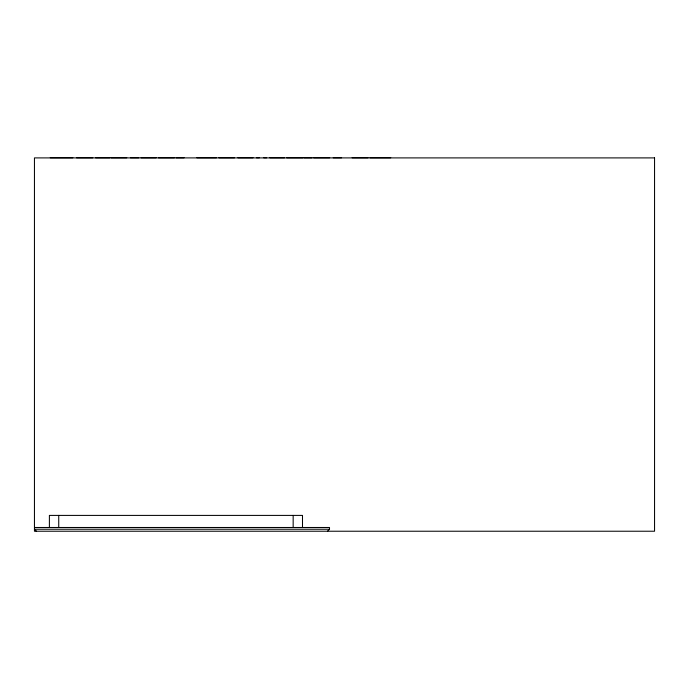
<?xml version="1.0" encoding="UTF-8"?>
<svg xmlns="http://www.w3.org/2000/svg" width="689" height="689" viewBox="0 0 689 689"><rect width="100%" height="100%" fill="white"/><g stroke="black" fill="none" stroke-linecap="round" stroke-linejoin="round"><path stroke-width="1.03" d="M327.508 531.228L329.506 529.23L329.506 527.49L34.45 527.49M50.271 157.772L72.87 157.772M76.539 157.772L92.8 157.772M95.564 157.772L109.809 157.772M111.093 157.772L126.793 157.772M130.419 157.772L138.782 157.772M141.064 157.772L156.196 157.772M158.392 157.772L174.412 157.772M176.1 157.772L184.092 157.772M196.882 157.772L216.467 157.772M218.887 157.772L234.579 157.772M237.903 157.772L253.035 157.772M256.489 157.772L259.383 157.772M263.715 157.772L266.652 157.772M269.847 157.772L284.557 157.772M286.65 157.772L302.902 157.772M303.978 157.772L311.971 157.772M313.693 157.772L329.712 157.772M333.226 157.772L341.589 157.772M352.131 157.772L368.021 157.772M370.053 157.772L390.758 157.772M329.506 529.23L34.45 529.23L36.439 531.228M302.497 527.49L302.497 515.406L49.393 515.406L49.393 527.49M293.161 515.406L293.161 527.49M58.737 515.406L58.737 527.49M654.55 157.902L34.45 157.902L34.45 531.228L654.55 531.228L654.55 157.902"/></g></svg>
